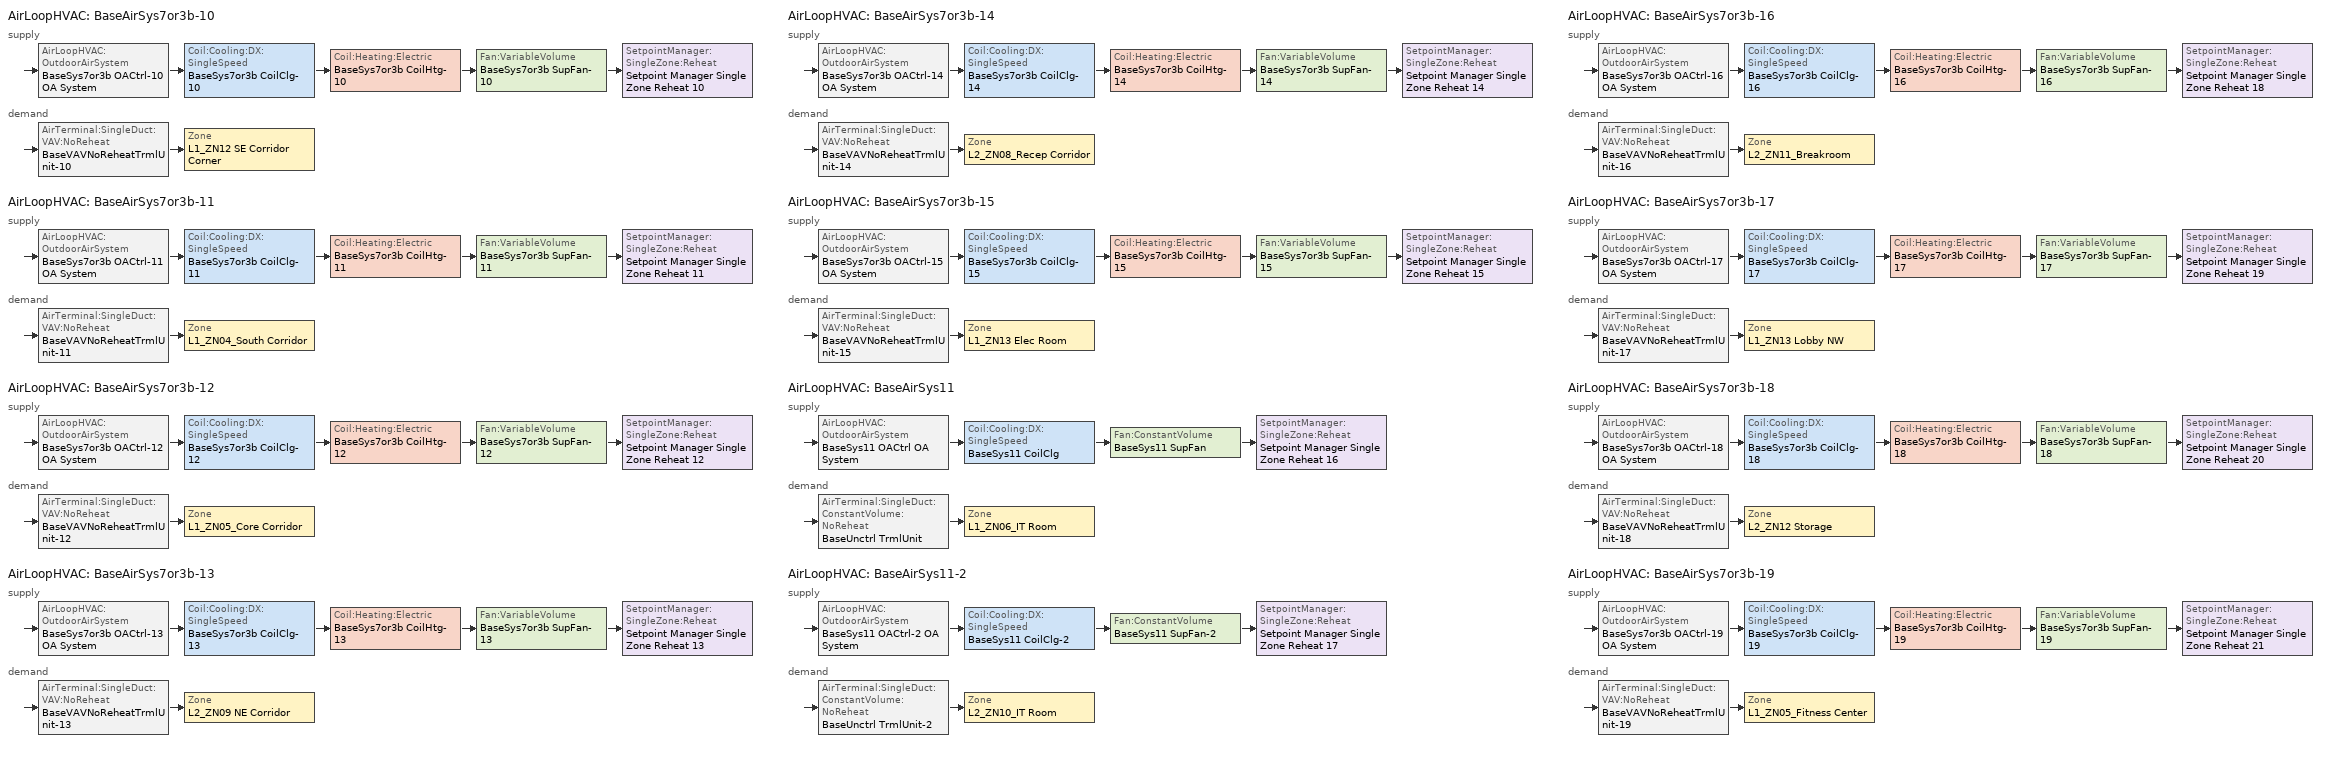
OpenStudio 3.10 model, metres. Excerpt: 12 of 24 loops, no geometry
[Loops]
AirLoopHVAC 'BaseAirSys7or3b-10'
 supply: AirLoopHVAC:OutdoorAirSystem 'BaseSys7or3b OACtrl-10 OA System' > Coil:Cooling:DX:SingleSpeed 'BaseSys7or3b CoilClg-10' > Coil:Heating:Electric 'BaseSys7or3b CoilHtg-10' > Fan:VariableVolume 'BaseSys7or3b SupFan-10' > SetpointManager:SingleZone:Reheat 'Setpoint Manager Single Zone Reheat 10'
 demand: AirTerminal:SingleDuct:VAV:NoReheat 'BaseVAVNoReheatTrmlUnit-10' > Zone 'L1_ZN12 SE Corridor Corner'
AirLoopHVAC 'BaseAirSys7or3b-11'
 supply: AirLoopHVAC:OutdoorAirSystem 'BaseSys7or3b OACtrl-11 OA System' > Coil:Cooling:DX:SingleSpeed 'BaseSys7or3b CoilClg-11' > Coil:Heating:Electric 'BaseSys7or3b CoilHtg-11' > Fan:VariableVolume 'BaseSys7or3b SupFan-11' > SetpointManager:SingleZone:Reheat 'Setpoint Manager Single Zone Reheat 11'
 demand: AirTerminal:SingleDuct:VAV:NoReheat 'BaseVAVNoReheatTrmlUnit-11' > Zone 'L1_ZN04_South Corridor'
AirLoopHVAC 'BaseAirSys7or3b-12'
 supply: AirLoopHVAC:OutdoorAirSystem 'BaseSys7or3b OACtrl-12 OA System' > Coil:Cooling:DX:SingleSpeed 'BaseSys7or3b CoilClg-12' > Coil:Heating:Electric 'BaseSys7or3b CoilHtg-12' > Fan:VariableVolume 'BaseSys7or3b SupFan-12' > SetpointManager:SingleZone:Reheat 'Setpoint Manager Single Zone Reheat 12'
 demand: AirTerminal:SingleDuct:VAV:NoReheat 'BaseVAVNoReheatTrmlUnit-12' > Zone 'L1_ZN05_Core Corridor'
AirLoopHVAC 'BaseAirSys7or3b-13'
 supply: AirLoopHVAC:OutdoorAirSystem 'BaseSys7or3b OACtrl-13 OA System' > Coil:Cooling:DX:SingleSpeed 'BaseSys7or3b CoilClg-13' > Coil:Heating:Electric 'BaseSys7or3b CoilHtg-13' > Fan:VariableVolume 'BaseSys7or3b SupFan-13' > SetpointManager:SingleZone:Reheat 'Setpoint Manager Single Zone Reheat 13'
 demand: AirTerminal:SingleDuct:VAV:NoReheat 'BaseVAVNoReheatTrmlUnit-13' > Zone 'L2_ZN09 NE Corridor'
AirLoopHVAC 'BaseAirSys7or3b-14'
 supply: AirLoopHVAC:OutdoorAirSystem 'BaseSys7or3b OACtrl-14 OA System' > Coil:Cooling:DX:SingleSpeed 'BaseSys7or3b CoilClg-14' > Coil:Heating:Electric 'BaseSys7or3b CoilHtg-14' > Fan:VariableVolume 'BaseSys7or3b SupFan-14' > SetpointManager:SingleZone:Reheat 'Setpoint Manager Single Zone Reheat 14'
 demand: AirTerminal:SingleDuct:VAV:NoReheat 'BaseVAVNoReheatTrmlUnit-14' > Zone 'L2_ZN08_Recep Corridor'
AirLoopHVAC 'BaseAirSys7or3b-15'
 supply: AirLoopHVAC:OutdoorAirSystem 'BaseSys7or3b OACtrl-15 OA System' > Coil:Cooling:DX:SingleSpeed 'BaseSys7or3b CoilClg-15' > Coil:Heating:Electric 'BaseSys7or3b CoilHtg-15' > Fan:VariableVolume 'BaseSys7or3b SupFan-15' > SetpointManager:SingleZone:Reheat 'Setpoint Manager Single Zone Reheat 15'
 demand: AirTerminal:SingleDuct:VAV:NoReheat 'BaseVAVNoReheatTrmlUnit-15' > Zone 'L1_ZN13 Elec Room'
AirLoopHVAC 'BaseAirSys11'
 supply: AirLoopHVAC:OutdoorAirSystem 'BaseSys11 OACtrl OA System' > Coil:Cooling:DX:SingleSpeed 'BaseSys11 CoilClg' > Fan:ConstantVolume 'BaseSys11 SupFan' > SetpointManager:SingleZone:Reheat 'Setpoint Manager Single Zone Reheat 16'
 demand: AirTerminal:SingleDuct:ConstantVolume:NoReheat 'BaseUnctrl TrmlUnit' > Zone 'L1_ZN06_IT Room'
AirLoopHVAC 'BaseAirSys11-2'
 supply: AirLoopHVAC:OutdoorAirSystem 'BaseSys11 OACtrl-2 OA System' > Coil:Cooling:DX:SingleSpeed 'BaseSys11 CoilClg-2' > Fan:ConstantVolume 'BaseSys11 SupFan-2' > SetpointManager:SingleZone:Reheat 'Setpoint Manager Single Zone Reheat 17'
 demand: AirTerminal:SingleDuct:ConstantVolume:NoReheat 'BaseUnctrl TrmlUnit-2' > Zone 'L2_ZN10_IT Room'
AirLoopHVAC 'BaseAirSys7or3b-16'
 supply: AirLoopHVAC:OutdoorAirSystem 'BaseSys7or3b OACtrl-16 OA System' > Coil:Cooling:DX:SingleSpeed 'BaseSys7or3b CoilClg-16' > Coil:Heating:Electric 'BaseSys7or3b CoilHtg-16' > Fan:VariableVolume 'BaseSys7or3b SupFan-16' > SetpointManager:SingleZone:Reheat 'Setpoint Manager Single Zone Reheat 18'
 demand: AirTerminal:SingleDuct:VAV:NoReheat 'BaseVAVNoReheatTrmlUnit-16' > Zone 'L2_ZN11_Breakroom'
AirLoopHVAC 'BaseAirSys7or3b-17'
 supply: AirLoopHVAC:OutdoorAirSystem 'BaseSys7or3b OACtrl-17 OA System' > Coil:Cooling:DX:SingleSpeed 'BaseSys7or3b CoilClg-17' > Coil:Heating:Electric 'BaseSys7or3b CoilHtg-17' > Fan:VariableVolume 'BaseSys7or3b SupFan-17' > SetpointManager:SingleZone:Reheat 'Setpoint Manager Single Zone Reheat 19'
 demand: AirTerminal:SingleDuct:VAV:NoReheat 'BaseVAVNoReheatTrmlUnit-17' > Zone 'L1_ZN13 Lobby NW'
AirLoopHVAC 'BaseAirSys7or3b-18'
 supply: AirLoopHVAC:OutdoorAirSystem 'BaseSys7or3b OACtrl-18 OA System' > Coil:Cooling:DX:SingleSpeed 'BaseSys7or3b CoilClg-18' > Coil:Heating:Electric 'BaseSys7or3b CoilHtg-18' > Fan:VariableVolume 'BaseSys7or3b SupFan-18' > SetpointManager:SingleZone:Reheat 'Setpoint Manager Single Zone Reheat 20'
 demand: AirTerminal:SingleDuct:VAV:NoReheat 'BaseVAVNoReheatTrmlUnit-18' > Zone 'L2_ZN12 Storage'
AirLoopHVAC 'BaseAirSys7or3b-19'
 supply: AirLoopHVAC:OutdoorAirSystem 'BaseSys7or3b OACtrl-19 OA System' > Coil:Cooling:DX:SingleSpeed 'BaseSys7or3b CoilClg-19' > Coil:Heating:Electric 'BaseSys7or3b CoilHtg-19' > Fan:VariableVolume 'BaseSys7or3b SupFan-19' > SetpointManager:SingleZone:Reheat 'Setpoint Manager Single Zone Reheat 21'
 demand: AirTerminal:SingleDuct:VAV:NoReheat 'BaseVAVNoReheatTrmlUnit-19' > Zone 'L1_ZN05_Fitness Center'
[Sizing:Zone] Zone Cooling Design Supply Air Temperature Input Method=TemperatureDifference; Zone Cooling Design Supply Air Temperature {C}=14; Zone Heating Design Supply Air Temperature Input Method=TemperatureDifference; Zone Heating Design Supply Air Temperature {C}=40; Zone Cooling Design Supply Air Humidity Ratio {kg-H2O/kg-air}=0.0085; Zone Heating Design Supply Air Humidity Ratio {kg-H2O/kg-air}=0.008; Zone Heating Sizing Factor=1; Zone Cooling Sizing Factor=1; Cooling Design Air Flow Method=DesignDay; Cooling Minimum Air Flow per Zone Floor Area {m3/s-m2}=0; Cooling Minimum Air Flow {m3/s}=0; Cooling Minimum Air Flow Fraction=0; Heating Maximum Air Flow per Zone Floor Area {m3/s-m2}=0; Heating Maximum Air Flow {m3/s}=0; Account for Dedicated Outdoor Air System=No; Dedicated Outdoor Air System Control Strategy=NeutralSupplyAir; Dedicated Outdoor Air Low Setpoint Temperature for Design {C}=autosize; Dedicated Outdoor Air High Setpoint Temperature for Design {C}=autosize; Zone Load Sizing Method=Sensible Load Only No Latent Load; Zone Latent Cooling Design Supply Air Humidity Ratio Input Method=HumidityRatioDifference; Zone Cooling Design Supply Air Humidity Ratio Difference {kgWater/kgDryAir}=0.005; Zone Latent Heating Design Supply Air Humidity Ratio Input Method=HumidityRatioDifference; Zone Humidification Design Supply Air Humidity Ratio Difference {kgWater/kgDryAir}=0.005; Sizing Option=Coincident
Name | Zone Cooling Design Supply Air Temperature Difference {deltaC} | Zone Heating Design Supply Air Temperature Difference {deltaC} | Heating Design Air Flow Method | Heating Maximum Air Flow Fraction
L1_ZN12 SE Corridor Corner; L1_ZN04_South Corridor; L1_ZN05_Core Corridor; L2_ZN09 NE Corridor; L2_ZN08_Recep Corridor; L1_ZN13 Elec Room; L2_ZN11_Breakroom; L1_ZN13 Lobby NW; L2_ZN12 Storage; L1_ZN05_Fitness Center | 11.1111 | 13.8889 | DesignDayWithLimit | 0.5
L1_ZN06_IT Room; L2_ZN10_IT Room | 5.55556 | 19.4444 | DesignDay | 0
[Zone equipment]
L1_ZN12 SE Corridor Corner: L1_ZN12 SE Corridor Corner BaseExhFan, BaseVAVNoReheatTrmlUnit-10
L1_ZN04_South Corridor: L1_ZN04_South Corridor BaseExhFan, BaseVAVNoReheatTrmlUnit-11
L1_ZN05_Core Corridor: L1_ZN05_Core Corridor BaseExhFan, BaseVAVNoReheatTrmlUnit-12
L2_ZN09 NE Corridor: L2_ZN09 NE Corridor BaseExhFan, BaseVAVNoReheatTrmlUnit-13
L2_ZN08_Recep Corridor: L2_ZN08_Recep Corridor BaseExhFan, BaseVAVNoReheatTrmlUnit-14
L1_ZN13 Elec Room: L1_ZN13 Elec Room BaseExhFan, BaseVAVNoReheatTrmlUnit-15
L1_ZN06_IT Room: BaseUnctrl TrmlUnit
L2_ZN10_IT Room: BaseUnctrl TrmlUnit-2
L2_ZN11_Breakroom: L2_ZN11_Breakroom BaseExhFan, BaseVAVNoReheatTrmlUnit-16
L1_ZN13 Lobby NW: L1_ZN13 Lobby NW BaseExhFan, BaseVAVNoReheatTrmlUnit-17
L2_ZN12 Storage: L2_ZN12 Storage BaseExhFan, BaseVAVNoReheatTrmlUnit-18
L1_ZN05_Fitness Center: L1_ZN05_Fitness Center BaseExhFan, BaseVAVNoReheatTrmlUnit-19
[AirLoopHVAC] Design Supply Air Flow Rate {m3/s}=autosize; Design Return Air Flow Fraction of Supply Air Flow=1
Name | Availability Schedule
BaseAirSys7or3b-10; BaseAirSys7or3b-11; BaseAirSys7or3b-12; BaseAirSys7or3b-13; BaseAirSys7or3b-14; BaseAirSys7or3b-15; BaseAirSys7or3b-16; BaseAirSys7or3b-17; BaseAirSys7or3b-18; BaseAirSys7or3b-19 | SchoolHVACAvail
BaseAirSys11; BaseAirSys11-2 | DataHVACAvail
[Sizing:System] Preheat Design Temperature {C}=5.68434e-14; Preheat Design Humidity Ratio {kg-H2O/kg-Air}=0; Precool Design Temperature {C}=5.68434e-14; Precool Design Humidity Ratio {kg-H2O/kg-Air}=0; Central Heating Design Supply Air Temperature {C}=35; Sizing Option=NonCoincident; 100% Outdoor Air in Cooling=No; 100% Outdoor Air in Heating=No; Central Cooling Design Supply Air Humidity Ratio {kg-H2O/kg-Air}=0.0085; Central Heating Design Supply Air Humidity Ratio {kg-H2O/kg-Air}=0.008; Zone Maximum Outdoor Air Fraction=1; Cooling Supply Air Flow Rate Per Floor Area {m3/s-m2}=0.00996765; Cooling Fraction of Autosized Cooling Supply Air Flow Rate=1; Cooling Supply Air Flow Rate Per Unit Cooling Capacity {m3/s-W}=3.94755e-05; Heating Supply Air Flow Rate Per Floor Area {m3/s-m2}=0.00996765; Heating Fraction of Autosized Heating Supply Air Flow Rate=1; Heating Fraction of Autosized Cooling Supply Air Flow Rate=1; Heating Supply Air Flow Rate Per Unit Heating Capacity {m3/s-W}=3.15882e-05; Cooling Design Capacity Method=CoolingDesignCapacity; Cooling Design Capacity {W}=autosize; Cooling Design Capacity Per Floor Area {W/m2}=234.7; Fraction of Autosized Cooling Design Capacity=1; Heating Design Capacity Method=HeatingDesignCapacity; Heating Design Capacity {W}=autosize; Heating Design Capacity Per Floor Area {W/m2}=157; Fraction of Autosized Heating Design Capacity=1; Central Cooling Capacity Control Method=OnOff; Occupant Diversity=autosize
Name | Central Heating Maximum System Air Flow Ratio | Central Cooling Design Supply Air Temperature {C}
BaseAirSys7or3b-10; BaseAirSys7or3b-11; BaseAirSys7or3b-12; BaseAirSys7or3b-13; BaseAirSys7or3b-14; BaseAirSys7or3b-15; BaseAirSys7or3b-16; BaseAirSys7or3b-17; BaseAirSys7or3b-18; BaseAirSys7or3b-19 | 0.5 | 12.7778
BaseAirSys11; BaseAirSys11-2 | 1 | 18.3333
[Fan:VariableVolume] Availability Schedule=Always On Discrete; Fan Total Efficiency=1; Pressure Rise {Pa}=0; Maximum Flow Rate {m3/s}=Autosize; Fan Power Minimum Flow Rate Input Method=FixedFlowRate; Fan Power Minimum Flow Fraction=0; Fan Power Minimum Air Flow Rate {m3/s}=0; Motor Efficiency=1; Motor In Airstream Fraction=1; Fan Power Coefficient 1=0.027828; Fan Power Coefficient 2=0.026583; Fan Power Coefficient 3=-0.087069; Fan Power Coefficient 4=1.03092; Fan Power Coefficient 5=0
BaseSys7or3b SupFan-10; BaseSys7or3b SupFan-11; BaseSys7or3b SupFan-12; BaseSys7or3b SupFan-13; BaseSys7or3b SupFan-14; BaseSys7or3b SupFan-15; BaseSys7or3b SupFan-16; BaseSys7or3b SupFan-17; BaseSys7or3b SupFan-18; BaseSys7or3b SupFan-19
[Coil:Cooling:DX:SingleSpeed] Availability Schedule=Always On Discrete; Rated Total Cooling Capacity {W}=autosize; Rated Sensible Heat Ratio=autosize; Rated COP {W/W}=3; Rated Air Flow Rate {m3/s}=autosize; Rated Evaporator Fan Power Per Volume Flow Rate 2017 {W/(m3/s)}=773.3; Rated Evaporator Fan Power Per Volume Flow Rate 2023 {W/(m3/s)}=934.4; Total Cooling Capacity Function of Temperature Curve=CoilClgDXQRatio_fTwbToadbSI; Total Cooling Capacity Function of Flow Fraction Curve=CoilClgDXSnglQRatio_fCFMRatio; Energy Input Ratio Function of Temperature Curve=CoilClgDXEIRRatio_fTwbToadbSI; Energy Input Ratio Function of Flow Fraction Curve=CoilClgDXSnglEIRRatio_fCFMRatio; Part Load Fraction Correlation Curve=CoilClgDXEIRRatio_fQFrac; Minimum Outdoor Dry-Bulb Temperature for Compressor Operation {C}=-25; Nominal Time for Condensate Removal to Begin {s}=0; Ratio of Initial Moisture Evaporation Rate and Steady State Latent Capacity=0; Maximum Cycling Rate {cycles/hr}=0; Latent Capacity Time Constant {s}=0; Condenser Type=AirCooled; Evaporative Condenser Effectiveness=0.9; Evaporative Condenser Air Flow Rate {m3/s}=autosize; Evaporative Condenser Pump Rated Power Consumption {W}=autosize; Crankcase Heater Capacity {W}=0; Maximum Outdoor Dry-Bulb Temperature for Crankcase Heater Operation {C}=10; Basin Heater Capacity {W/K}=0; Basin Heater Setpoint Temperature {C}=2
BaseSys7or3b CoilClg-10; BaseSys7or3b CoilClg-11; BaseSys7or3b CoilClg-12; BaseSys7or3b CoilClg-13; BaseSys7or3b CoilClg-14; BaseSys7or3b CoilClg-15; BaseSys11 CoilClg; BaseSys11 CoilClg-2; BaseSys7or3b CoilClg-16; BaseSys7or3b CoilClg-17; BaseSys7or3b CoilClg-18; BaseSys7or3b CoilClg-19
[Controller:OutdoorAir] Minimum Outdoor Air Flow Rate {m3/s}=0; Maximum Outdoor Air Flow Rate {m3/s}=Autosize; Economizer Control Type=NoEconomizer; Economizer Control Action Type=ModulateFlow; Economizer Maximum Limit Enthalpy {J/kg}=64000; Lockout Type=NoLockout; Minimum Limit Type=FixedMinimum; High Humidity Control=No; High Humidity Outdoor Air Flow Ratio=1; Control High Indoor Humidity Based on Outdoor Humidity Ratio=Yes; Economizer Operation Staging=InterlockedWithMechanicalCooling
Name | Minimum Outdoor Air Schedule | Controller Mechanical Ventilation | Heat Recovery Bypass Control Type
BaseSys7or3b OACtrl-10 | BaseSys7or3b OACtrl-10 Schedule | BaseSys7or3b OACtrl-10 Mech Vent Controller | BypassWhenOAFlowGreaterThanMinimum
BaseSys7or3b OACtrl-11 | BaseSys7or3b OACtrl-11 Schedule | BaseSys7or3b OACtrl-11 Mech Vent Controller | BypassWhenOAFlowGreaterThanMinimum
BaseSys7or3b OACtrl-12 | BaseSys7or3b OACtrl-12 Schedule | BaseSys7or3b OACtrl-12 Mech Vent Controller | BypassWhenOAFlowGreaterThanMinimum
BaseSys7or3b OACtrl-13 | BaseSys7or3b OACtrl-13 Schedule | BaseSys7or3b OACtrl-13 Mech Vent Controller | BypassWhenOAFlowGreaterThanMinimum
BaseSys7or3b OACtrl-14 | BaseSys7or3b OACtrl-14 Schedule | BaseSys7or3b OACtrl-14 Mech Vent Controller | BypassWhenOAFlowGreaterThanMinimum
BaseSys7or3b OACtrl-15 | BaseSys7or3b OACtrl-15 Schedule | BaseSys7or3b OACtrl-15 Mech Vent Controller | BypassWhenOAFlowGreaterThanMinimum
BaseSys11 OACtrl | BaseSys11 OACtrl Schedule | BaseSys11 OACtrl Mech Vent Controller | BypassWhenWithinEconomizerLimits
BaseSys11 OACtrl-2 | BaseSys11 OACtrl-2 Schedule | BaseSys11 OACtrl-2 Mech Vent Controller | BypassWhenWithinEconomizerLimits
BaseSys7or3b OACtrl-16 | BaseSys7or3b OACtrl-16 Schedule | BaseSys7or3b OACtrl-16 Mech Vent Controller | BypassWhenOAFlowGreaterThanMinimum
BaseSys7or3b OACtrl-17 | BaseSys7or3b OACtrl-17 Schedule | BaseSys7or3b OACtrl-17 Mech Vent Controller | BypassWhenOAFlowGreaterThanMinimum
BaseSys7or3b OACtrl-18 | BaseSys7or3b OACtrl-18 Schedule | BaseSys7or3b OACtrl-18 Mech Vent Controller | BypassWhenOAFlowGreaterThanMinimum
BaseSys7or3b OACtrl-19 | BaseSys7or3b OACtrl-19 Schedule | BaseSys7or3b OACtrl-19 Mech Vent Controller | BypassWhenOAFlowGreaterThanMinimum
[Controller:MechanicalVentilation] Availability Schedule=Always On Discrete
BaseSys7or3b OACtrl-10 Mech Vent Controller; BaseSys7or3b OACtrl-11 Mech Vent Controller; BaseSys7or3b OACtrl-12 Mech Vent Controller; BaseSys7or3b OACtrl-13 Mech Vent Controller; BaseSys7or3b OACtrl-14 Mech Vent Controller; BaseSys7or3b OACtrl-15 Mech Vent Controller; BaseSys11 OACtrl Mech Vent Controller; BaseSys11 OACtrl-2 Mech Vent Controller; BaseSys7or3b OACtrl-16 Mech Vent Controller; BaseSys7or3b OACtrl-17 Mech Vent Controller; BaseSys7or3b OACtrl-18 Mech Vent Controller; BaseSys7or3b OACtrl-19 Mech Vent Controller
[AirLoopHVAC:OutdoorAirSystem]
Name | Controller
BaseSys7or3b OACtrl-10 OA System | BaseSys7or3b OACtrl-10
BaseSys7or3b OACtrl-11 OA System | BaseSys7or3b OACtrl-11
BaseSys7or3b OACtrl-12 OA System | BaseSys7or3b OACtrl-12
BaseSys7or3b OACtrl-13 OA System | BaseSys7or3b OACtrl-13
BaseSys7or3b OACtrl-14 OA System | BaseSys7or3b OACtrl-14
BaseSys7or3b OACtrl-15 OA System | BaseSys7or3b OACtrl-15
BaseSys11 OACtrl OA System | BaseSys11 OACtrl
BaseSys11 OACtrl-2 OA System | BaseSys11 OACtrl-2
BaseSys7or3b OACtrl-16 OA System | BaseSys7or3b OACtrl-16
BaseSys7or3b OACtrl-17 OA System | BaseSys7or3b OACtrl-17
BaseSys7or3b OACtrl-18 OA System | BaseSys7or3b OACtrl-18
BaseSys7or3b OACtrl-19 OA System | BaseSys7or3b OACtrl-19
[Coil:Heating:Electric] Availability Schedule=Always On Discrete
BaseSys7or3b CoilHtg-10; BaseSys7or3b CoilHtg-11; BaseSys7or3b CoilHtg-12; BaseSys7or3b CoilHtg-13; BaseSys7or3b CoilHtg-14; BaseSys7or3b CoilHtg-15; BaseSys7or3b CoilHtg-16; BaseSys7or3b CoilHtg-17; BaseSys7or3b CoilHtg-18; BaseSys7or3b CoilHtg-19
[SetpointManager:SingleZone:Reheat]
Name | Minimum Supply Air Temperature {C} | Maximum Supply Air Temperature {C} | Control Zone | Setpoint Node or NodeList
Setpoint Manager Single Zone Reheat 10 | 12.7778 | 35 | L1_ZN12 SE Corridor Corner | BaseSys7or3b SupFan-10 Outlet Node
Setpoint Manager Single Zone Reheat 11 | 12.7778 | 35 | L1_ZN04_South Corridor | BaseSys7or3b SupFan-11 Outlet Node
Setpoint Manager Single Zone Reheat 12 | 12.7778 | 35 | L1_ZN05_Core Corridor | BaseSys7or3b SupFan-12 Outlet Node
Setpoint Manager Single Zone Reheat 13 | 12.7778 | 35 | L2_ZN09 NE Corridor | BaseSys7or3b SupFan-13 Outlet Node
Setpoint Manager Single Zone Reheat 14 | 12.7778 | 35 | L2_ZN08_Recep Corridor | BaseSys7or3b SupFan-14 Outlet Node
Setpoint Manager Single Zone Reheat 15 | 12.7778 | 35 | L1_ZN13 Elec Room | BaseSys7or3b SupFan-15 Outlet Node
Setpoint Manager Single Zone Reheat 16 | -99 | 99 | L1_ZN06_IT Room | BaseSys11 SupFan Outlet Node
Setpoint Manager Single Zone Reheat 17 | -99 | 99 | L2_ZN10_IT Room | BaseSys11 SupFan-2 Outlet Node
Setpoint Manager Single Zone Reheat 18 | 12.7778 | 35 | L2_ZN11_Breakroom | BaseSys7or3b SupFan-16 Outlet Node
Setpoint Manager Single Zone Reheat 19 | 12.7778 | 35 | L1_ZN13 Lobby NW | BaseSys7or3b SupFan-17 Outlet Node
Setpoint Manager Single Zone Reheat 20 | 12.7778 | 35 | L2_ZN12 Storage | BaseSys7or3b SupFan-18 Outlet Node
Setpoint Manager Single Zone Reheat 21 | 12.7778 | 35 | L1_ZN05_Fitness Center | BaseSys7or3b SupFan-19 Outlet Node
[Fan:ConstantVolume] Availability Schedule=Always On Discrete; Fan Total Efficiency=1; Pressure Rise {Pa}=0; Maximum Flow Rate {m3/s}=AutoSize; Motor Efficiency=1; Motor In Airstream Fraction=1
BaseSys11 SupFan; BaseSys11 SupFan-2
[Fan:ZoneExhaust] Availability Schedule=SchoolHVACAvail; Fan Total Efficiency=0.6; Pressure Rise {Pa}=0; System Availability Manager Coupling Mode=Decoupled; Balanced Exhaust Fraction Schedule=On
Name | Maximum Flow Rate {m3/s}
L1_ZN12 SE Corridor Corner BaseExhFan | 0.0104669
L1_ZN04_South Corridor BaseExhFan | 0.015082
L1_ZN05_Core Corridor BaseExhFan | 0.0408203
L2_ZN09 NE Corridor BaseExhFan | 0.019194
L2_ZN08_Recep Corridor BaseExhFan | 0.0575479
L1_ZN13 Elec Room BaseExhFan | 0.00139482
L2_ZN11_Breakroom BaseExhFan | 0.0335757
L1_ZN13 Lobby NW BaseExhFan | 0.0259412
L2_ZN12 Storage BaseExhFan | 0.0127972
L1_ZN05_Fitness Center BaseExhFan | 0.0512719
[AirTerminal:SingleDuct:VAV:NoReheat] Availability Schedule=Always On Discrete; Maximum Air Flow Rate {m3/s}=autosize; Zone Minimum Air Flow Input Method=FixedFlowRate; Constant Minimum Air Flow Fraction=0.3; Control For Outdoor Air=No
Name | Fixed Minimum Air Flow Rate {m3/s}
BaseVAVNoReheatTrmlUnit-10 | 0.0347549
BaseVAVNoReheatTrmlUnit-11 | 0.0500793
BaseVAVNoReheatTrmlUnit-12 | 0.135542
BaseVAVNoReheatTrmlUnit-13 | 0.0637327
BaseVAVNoReheatTrmlUnit-14 | 0.191085
BaseVAVNoReheatTrmlUnit-15 | 0.00463144
BaseVAVNoReheatTrmlUnit-16 | 0.111487
BaseVAVNoReheatTrmlUnit-17 | 0.0861365
BaseVAVNoReheatTrmlUnit-18 | 0.0424924
BaseVAVNoReheatTrmlUnit-19 | 0.170247
[AirTerminal:SingleDuct:ConstantVolume:NoReheat] Availability Schedule=Always On Discrete; Maximum Air Flow Rate {m3/s}=AutoSize
BaseUnctrl TrmlUnit; BaseUnctrl TrmlUnit-2
[Curve:Biquadratic] Minimum Value of x=13.89; Maximum Value of x=25; Minimum Value of y=23.89; Maximum Value of y=46.11
Name | Coefficient1 Constant | Coefficient2 x | Coefficient3 x**2 | Coefficient4 y | Coefficient5 y**2 | Coefficient6 x*y
CoilClgDXQRatio_fTwbToadbSI | 0.86779 | 0.014245 | 0.000554 | -0.007569 | 3.2e-05 | -0.000191
CoilClgDXEIRRatio_fTwbToadbSI | 0.116709 | 0.028458 | -0.000411 | 0.021422 | 0.000162 | -0.00068
[Curve:Cubic]
CoilClgDXEIRRatio_fQFrac: Coefficient1 Constant=0; Coefficient2 x=5.1091; Coefficient3 x**2=-8.5515; Coefficient4 x**3=4.4744; Minimum Value of x=0.7; Maximum Value of x=1; Minimum Curve Output=0.92; Maximum Curve Output=1
[Curve:Quadratic] Minimum Value of x=0; Maximum Value of x=100
Name | Coefficient1 Constant | Coefficient2 x | Coefficient3 x**2 | Minimum Curve Output
CoilClgDXSnglQRatio_fCFMRatio | 0.8 | 0.2 | 0 | 0.8
CoilClgDXSnglEIRRatio_fCFMRatio | 1.156 | -0.1816 | 0.0256
[Schedule:Day]
OnDay; AllOnHVACAvailDay; DataHVACAvailSun; DataHVACAvailWD; DataHVACAvailSat; BaseSys7or3b OACtrl-10 Schedule Week 1 Summer; BaseSys7or3b OACtrl-10 Schedule Week 1 Winter; BaseSys7or3b OACtrl-11 Schedule Week 1 Summer; BaseSys7or3b OACtrl-11 Schedule Week 1 Winter; BaseSys7or3b OACtrl-12 Schedule Week 1 Summer; BaseSys7or3b OACtrl-12 Schedule Week 1 Winter; BaseSys7or3b OACtrl-13 Schedule Week 1 Summer; BaseSys7or3b OACtrl-13 Schedule Week 1 Winter; BaseSys7or3b OACtrl-14 Schedule Week 1 Summer; BaseSys7or3b OACtrl-14 Schedule Week 1 Winter; BaseSys7or3b OACtrl-15 Schedule Week 1 Summer; BaseSys7or3b OACtrl-15 Schedule Week 1 Winter; BaseSys11 OACtrl Schedule Week 1 Sunday; BaseSys11 OACtrl Schedule Week 1 Monday; BaseSys11 OACtrl Schedule Week 1 Tuesday; BaseSys11 OACtrl Schedule Week 1 Wednesday; BaseSys11 OACtrl Schedule Week 1 Thursday; BaseSys11 OACtrl Schedule Week 1 Friday; BaseSys11 OACtrl Schedule Week 1 Saturday; BaseSys11 OACtrl Schedule Week 1 Holiday; BaseSys11 OACtrl Schedule Week 1 Summer; BaseSys11 OACtrl Schedule Week 1 Winter; BaseSys11 OACtrl Schedule Week 1 Custom 1; BaseSys11 OACtrl Schedule Week 1 Custom 2; BaseSys11 OACtrl-2 Schedule Week 1 Sunday; BaseSys11 OACtrl-2 Schedule Week 1 Monday; BaseSys11 OACtrl-2 Schedule Week 1 Tuesday; BaseSys11 OACtrl-2 Schedule Week 1 Wednesday; BaseSys11 OACtrl-2 Schedule Week 1 Thursday; BaseSys11 OACtrl-2 Schedule Week 1 Friday; BaseSys11 OACtrl-2 Schedule Week 1 Saturday; BaseSys11 OACtrl-2 Schedule Week 1 Holiday; BaseSys11 OACtrl-2 Schedule Week 1 Summer; BaseSys11 OACtrl-2 Schedule Week 1 Winter; BaseSys11 OACtrl-2 Schedule Week 1 Custom 1; BaseSys11 OACtrl-2 Schedule Week 1 Custom 2; BaseSys7or3b OACtrl-16 Schedule Week 1 Summer; BaseSys7or3b OACtrl-16 Schedule Week 1 Winter; BaseSys7or3b OACtrl-17 Schedule Week 1 Summer; BaseSys7or3b OACtrl-17 Schedule Week 1 Winter; BaseSys7or3b OACtrl-18 Schedule Week 1 Summer; BaseSys7or3b OACtrl-18 Schedule Week 1 Winter; BaseSys7or3b OACtrl-19 Schedule Week 1 Summer; BaseSys7or3b OACtrl-19 Schedule Week 1 Winter: 1, 0, 1, 2, 0, 1, 3, 0, 1, 4, 0, 1, 5, 0, 1, 6, 0, 1, 7, 0, 1, 8, 0, 1, 9, 0, 1, 10, 0, 1, 11, 0, 1, 12, 0, 1, 13, 0, 1, 14, 0, 1, 15, 0, 1, 16, 0, 1, 17, 0, 1, 18, 0, 1, 19, 0, 1, 20, 0, 1, 21, 0, 1, 22, 0, 1, 23, 0, 1, 24, 0, 1
SchoolHVACAvailSun; BaseSys7or3b OACtrl-10 Schedule Week 1 Sunday; BaseSys7or3b OACtrl-10 Schedule Week 1 Holiday; BaseSys7or3b OACtrl-10 Schedule Week 1 Custom 1; BaseSys7or3b OACtrl-10 Schedule Week 1 Custom 2; BaseSys7or3b OACtrl-11 Schedule Week 1 Sunday; BaseSys7or3b OACtrl-11 Schedule Week 1 Holiday; BaseSys7or3b OACtrl-11 Schedule Week 1 Custom 1; BaseSys7or3b OACtrl-11 Schedule Week 1 Custom 2; BaseSys7or3b OACtrl-12 Schedule Week 1 Sunday; BaseSys7or3b OACtrl-12 Schedule Week 1 Holiday; BaseSys7or3b OACtrl-12 Schedule Week 1 Custom 1; BaseSys7or3b OACtrl-12 Schedule Week 1 Custom 2; BaseSys7or3b OACtrl-13 Schedule Week 1 Sunday; BaseSys7or3b OACtrl-13 Schedule Week 1 Holiday; BaseSys7or3b OACtrl-13 Schedule Week 1 Custom 1; BaseSys7or3b OACtrl-13 Schedule Week 1 Custom 2; BaseSys7or3b OACtrl-14 Schedule Week 1 Sunday; BaseSys7or3b OACtrl-14 Schedule Week 1 Holiday; BaseSys7or3b OACtrl-14 Schedule Week 1 Custom 1; BaseSys7or3b OACtrl-14 Schedule Week 1 Custom 2; BaseSys7or3b OACtrl-15 Schedule Week 1 Sunday; BaseSys7or3b OACtrl-15 Schedule Week 1 Holiday; BaseSys7or3b OACtrl-15 Schedule Week 1 Custom 1; BaseSys7or3b OACtrl-15 Schedule Week 1 Custom 2; BaseSys7or3b OACtrl-16 Schedule Week 1 Sunday; BaseSys7or3b OACtrl-16 Schedule Week 1 Holiday; BaseSys7or3b OACtrl-16 Schedule Week 1 Custom 1; BaseSys7or3b OACtrl-16 Schedule Week 1 Custom 2; BaseSys7or3b OACtrl-17 Schedule Week 1 Sunday; BaseSys7or3b OACtrl-17 Schedule Week 1 Holiday; BaseSys7or3b OACtrl-17 Schedule Week 1 Custom 1; BaseSys7or3b OACtrl-17 Schedule Week 1 Custom 2; BaseSys7or3b OACtrl-18 Schedule Week 1 Sunday; BaseSys7or3b OACtrl-18 Schedule Week 1 Holiday; BaseSys7or3b OACtrl-18 Schedule Week 1 Custom 1; BaseSys7or3b OACtrl-18 Schedule Week 1 Custom 2; BaseSys7or3b OACtrl-19 Schedule Week 1 Sunday; BaseSys7or3b OACtrl-19 Schedule Week 1 Holiday; BaseSys7or3b OACtrl-19 Schedule Week 1 Custom 1; BaseSys7or3b OACtrl-19 Schedule Week 1 Custom 2: 1, 0, 0, 2, 0, 0, 3, 0, 0, 4, 0, 0, 5, 0, 0, 6, 0, 0, 7, 0, 0, 8, 0, 0, 9, 0, 0, 10, 0, 0, 11, 0, 0, 12, 0, 0, 13, 0, 0, 14, 0, 0, 15, 0, 0, 16, 0, 0, 17, 0, 0, 18, 0, 0, 19, 0, 0, 20, 0, 0, 21, 0, 0, 22, 0, 0, 23, 0, 0, 24, 0, 0
SchoolHVACAvailWD; BaseSys7or3b OACtrl-10 Schedule Week 1 Monday; BaseSys7or3b OACtrl-10 Schedule Week 1 Tuesday; BaseSys7or3b OACtrl-10 Schedule Week 1 Wednesday; BaseSys7or3b OACtrl-10 Schedule Week 1 Thursday; BaseSys7or3b OACtrl-10 Schedule Week 1 Friday; BaseSys7or3b OACtrl-11 Schedule Week 1 Monday; BaseSys7or3b OACtrl-11 Schedule Week 1 Tuesday; BaseSys7or3b OACtrl-11 Schedule Week 1 Wednesday; BaseSys7or3b OACtrl-11 Schedule Week 1 Thursday; BaseSys7or3b OACtrl-11 Schedule Week 1 Friday; BaseSys7or3b OACtrl-12 Schedule Week 1 Monday; BaseSys7or3b OACtrl-12 Schedule Week 1 Tuesday; BaseSys7or3b OACtrl-12 Schedule Week 1 Wednesday; BaseSys7or3b OACtrl-12 Schedule Week 1 Thursday; BaseSys7or3b OACtrl-12 Schedule Week 1 Friday; BaseSys7or3b OACtrl-13 Schedule Week 1 Monday; BaseSys7or3b OACtrl-13 Schedule Week 1 Tuesday; BaseSys7or3b OACtrl-13 Schedule Week 1 Wednesday; BaseSys7or3b OACtrl-13 Schedule Week 1 Thursday; BaseSys7or3b OACtrl-13 Schedule Week 1 Friday; BaseSys7or3b OACtrl-14 Schedule Week 1 Monday; BaseSys7or3b OACtrl-14 Schedule Week 1 Tuesday; BaseSys7or3b OACtrl-14 Schedule Week 1 Wednesday; BaseSys7or3b OACtrl-14 Schedule Week 1 Thursday; BaseSys7or3b OACtrl-14 Schedule Week 1 Friday; BaseSys7or3b OACtrl-15 Schedule Week 1 Monday; BaseSys7or3b OACtrl-15 Schedule Week 1 Tuesday; BaseSys7or3b OACtrl-15 Schedule Week 1 Wednesday; BaseSys7or3b OACtrl-15 Schedule Week 1 Thursday; BaseSys7or3b OACtrl-15 Schedule Week 1 Friday; BaseSys7or3b OACtrl-16 Schedule Week 1 Monday; BaseSys7or3b OACtrl-16 Schedule Week 1 Tuesday; BaseSys7or3b OACtrl-16 Schedule Week 1 Wednesday; BaseSys7or3b OACtrl-16 Schedule Week 1 Thursday; BaseSys7or3b OACtrl-16 Schedule Week 1 Friday; BaseSys7or3b OACtrl-17 Schedule Week 1 Monday; BaseSys7or3b OACtrl-17 Schedule Week 1 Tuesday; BaseSys7or3b OACtrl-17 Schedule Week 1 Wednesday; BaseSys7or3b OACtrl-17 Schedule Week 1 Thursday; BaseSys7or3b OACtrl-17 Schedule Week 1 Friday; BaseSys7or3b OACtrl-18 Schedule Week 1 Monday; BaseSys7or3b OACtrl-18 Schedule Week 1 Tuesday; BaseSys7or3b OACtrl-18 Schedule Week 1 Wednesday; BaseSys7or3b OACtrl-18 Schedule Week 1 Thursday; BaseSys7or3b OACtrl-18 Schedule Week 1 Friday; BaseSys7or3b OACtrl-19 Schedule Week 1 Monday; BaseSys7or3b OACtrl-19 Schedule Week 1 Tuesday; BaseSys7or3b OACtrl-19 Schedule Week 1 Wednesday; BaseSys7or3b OACtrl-19 Schedule Week 1 Thursday; BaseSys7or3b OACtrl-19 Schedule Week 1 Friday: 1, 0, 0, 2, 0, 0, 3, 0, 0, 4, 0, 0, 5, 0, 0, 6, 0, 0, 7, 0, 1, 8, 0, 1, 9, 0, 1, 10, 0, 1, 11, 0, 1, 12, 0, 1, 13, 0, 1, 14, 0, 1, 15, 0, 1, 16, 0, 1, 17, 0, 1, 18, 0, 1, 19, 0, 1, 20, 0, 1, 21, 0, 1, 22, 0, 1, 23, 0, 0, 24, 0, 0
SchoolHVACAvailSat; BaseSys7or3b OACtrl-10 Schedule Week 1 Saturday; BaseSys7or3b OACtrl-11 Schedule Week 1 Saturday; BaseSys7or3b OACtrl-12 Schedule Week 1 Saturday; BaseSys7or3b OACtrl-13 Schedule Week 1 Saturday; BaseSys7or3b OACtrl-14 Schedule Week 1 Saturday; BaseSys7or3b OACtrl-15 Schedule Week 1 Saturday; BaseSys7or3b OACtrl-16 Schedule Week 1 Saturday; BaseSys7or3b OACtrl-17 Schedule Week 1 Saturday; BaseSys7or3b OACtrl-18 Schedule Week 1 Saturday; BaseSys7or3b OACtrl-19 Schedule Week 1 Saturday: 1, 0, 0, 2, 0, 0, 3, 0, 0, 4, 0, 0, 5, 0, 0, 6, 0, 0, 7, 0, 0, 8, 0, 1, 9, 0, 1, 10, 0, 1, 11, 0, 1, 12, 0, 1, 13, 0, 1, 14, 0, 0, 15, 0, 0, 16, 0, 0, 17, 0, 0, 18, 0, 0, 19, 0, 0, 20, 0, 0, 21, 0, 0, 22, 0, 0, 23, 0, 0, 24, 0, 0
[Schedule:Week]
SchoolHVACAvailWk: SchoolHVACAvailSun, SchoolHVACAvailWD, SchoolHVACAvailWD, SchoolHVACAvailWD, SchoolHVACAvailWD, SchoolHVACAvailWD, SchoolHVACAvailSat, SchoolHVACAvailSun, AllOnHVACAvailDay, AllOnHVACAvailDay, SchoolHVACAvailSun, SchoolHVACAvailSun
OnWk: OnDay, OnDay, OnDay, OnDay, OnDay, OnDay, OnDay, OnDay, OnDay, OnDay, OnDay, OnDay
DataHVACAvailWk: DataHVACAvailSun, DataHVACAvailWD, DataHVACAvailWD, DataHVACAvailWD, DataHVACAvailWD, DataHVACAvailWD, DataHVACAvailSat, DataHVACAvailSun, AllOnHVACAvailDay, AllOnHVACAvailDay, DataHVACAvailSun, DataHVACAvailSun
BaseSys7or3b OACtrl-10 Schedule Week 1: BaseSys7or3b OACtrl-10 Schedule Week 1 Sunday, BaseSys7or3b OACtrl-10 Schedule Week 1 Monday, BaseSys7or3b OACtrl-10 Schedule Week 1 Tuesday, BaseSys7or3b OACtrl-10 Schedule Week 1 Wednesday, BaseSys7or3b OACtrl-10 Schedule Week 1 Thursday, BaseSys7or3b OACtrl-10 Schedule Week 1 Friday, BaseSys7or3b OACtrl-10 Schedule Week 1 Saturday, BaseSys7or3b OACtrl-10 Schedule Week 1 Holiday, BaseSys7or3b OACtrl-10 Schedule Week 1 Summer, BaseSys7or3b OACtrl-10 Schedule Week 1 Winter, BaseSys7or3b OACtrl-10 Schedule Week 1 Custom 1, BaseSys7or3b OACtrl-10 Schedule Week 1 Custom 2
BaseSys7or3b OACtrl-11 Schedule Week 1: BaseSys7or3b OACtrl-11 Schedule Week 1 Sunday, BaseSys7or3b OACtrl-11 Schedule Week 1 Monday, BaseSys7or3b OACtrl-11 Schedule Week 1 Tuesday, BaseSys7or3b OACtrl-11 Schedule Week 1 Wednesday, BaseSys7or3b OACtrl-11 Schedule Week 1 Thursday, BaseSys7or3b OACtrl-11 Schedule Week 1 Friday, BaseSys7or3b OACtrl-11 Schedule Week 1 Saturday, BaseSys7or3b OACtrl-11 Schedule Week 1 Holiday, BaseSys7or3b OACtrl-11 Schedule Week 1 Summer, BaseSys7or3b OACtrl-11 Schedule Week 1 Winter, BaseSys7or3b OACtrl-11 Schedule Week 1 Custom 1, BaseSys7or3b OACtrl-11 Schedule Week 1 Custom 2
BaseSys7or3b OACtrl-12 Schedule Week 1: BaseSys7or3b OACtrl-12 Schedule Week 1 Sunday, BaseSys7or3b OACtrl-12 Schedule Week 1 Monday, BaseSys7or3b OACtrl-12 Schedule Week 1 Tuesday, BaseSys7or3b OACtrl-12 Schedule Week 1 Wednesday, BaseSys7or3b OACtrl-12 Schedule Week 1 Thursday, BaseSys7or3b OACtrl-12 Schedule Week 1 Friday, BaseSys7or3b OACtrl-12 Schedule Week 1 Saturday, BaseSys7or3b OACtrl-12 Schedule Week 1 Holiday, BaseSys7or3b OACtrl-12 Schedule Week 1 Summer, BaseSys7or3b OACtrl-12 Schedule Week 1 Winter, BaseSys7or3b OACtrl-12 Schedule Week 1 Custom 1, BaseSys7or3b OACtrl-12 Schedule Week 1 Custom 2
BaseSys7or3b OACtrl-13 Schedule Week 1: BaseSys7or3b OACtrl-13 Schedule Week 1 Sunday, BaseSys7or3b OACtrl-13 Schedule Week 1 Monday, BaseSys7or3b OACtrl-13 Schedule Week 1 Tuesday, BaseSys7or3b OACtrl-13 Schedule Week 1 Wednesday, BaseSys7or3b OACtrl-13 Schedule Week 1 Thursday, BaseSys7or3b OACtrl-13 Schedule Week 1 Friday, BaseSys7or3b OACtrl-13 Schedule Week 1 Saturday, BaseSys7or3b OACtrl-13 Schedule Week 1 Holiday, BaseSys7or3b OACtrl-13 Schedule Week 1 Summer, BaseSys7or3b OACtrl-13 Schedule Week 1 Winter, BaseSys7or3b OACtrl-13 Schedule Week 1 Custom 1, BaseSys7or3b OACtrl-13 Schedule Week 1 Custom 2
BaseSys7or3b OACtrl-14 Schedule Week 1: BaseSys7or3b OACtrl-14 Schedule Week 1 Sunday, BaseSys7or3b OACtrl-14 Schedule Week 1 Monday, BaseSys7or3b OACtrl-14 Schedule Week 1 Tuesday, BaseSys7or3b OACtrl-14 Schedule Week 1 Wednesday, BaseSys7or3b OACtrl-14 Schedule Week 1 Thursday, BaseSys7or3b OACtrl-14 Schedule Week 1 Friday, BaseSys7or3b OACtrl-14 Schedule Week 1 Saturday, BaseSys7or3b OACtrl-14 Schedule Week 1 Holiday, BaseSys7or3b OACtrl-14 Schedule Week 1 Summer, BaseSys7or3b OACtrl-14 Schedule Week 1 Winter, BaseSys7or3b OACtrl-14 Schedule Week 1 Custom 1, BaseSys7or3b OACtrl-14 Schedule Week 1 Custom 2
BaseSys7or3b OACtrl-15 Schedule Week 1: BaseSys7or3b OACtrl-15 Schedule Week 1 Sunday, BaseSys7or3b OACtrl-15 Schedule Week 1 Monday, BaseSys7or3b OACtrl-15 Schedule Week 1 Tuesday, BaseSys7or3b OACtrl-15 Schedule Week 1 Wednesday, BaseSys7or3b OACtrl-15 Schedule Week 1 Thursday, BaseSys7or3b OACtrl-15 Schedule Week 1 Friday, BaseSys7or3b OACtrl-15 Schedule Week 1 Saturday, BaseSys7or3b OACtrl-15 Schedule Week 1 Holiday, BaseSys7or3b OACtrl-15 Schedule Week 1 Summer, BaseSys7or3b OACtrl-15 Schedule Week 1 Winter, BaseSys7or3b OACtrl-15 Schedule Week 1 Custom 1, BaseSys7or3b OACtrl-15 Schedule Week 1 Custom 2
BaseSys11 OACtrl Schedule Week 1: BaseSys11 OACtrl Schedule Week 1 Sunday, BaseSys11 OACtrl Schedule Week 1 Monday, BaseSys11 OACtrl Schedule Week 1 Tuesday, BaseSys11 OACtrl Schedule Week 1 Wednesday, BaseSys11 OACtrl Schedule Week 1 Thursday, BaseSys11 OACtrl Schedule Week 1 Friday, BaseSys11 OACtrl Schedule Week 1 Saturday, BaseSys11 OACtrl Schedule Week 1 Holiday, BaseSys11 OACtrl Schedule Week 1 Summer, BaseSys11 OACtrl Schedule Week 1 Winter, BaseSys11 OACtrl Schedule Week 1 Custom 1, BaseSys11 OACtrl Schedule Week 1 Custom 2
BaseSys11 OACtrl-2 Schedule Week 1: BaseSys11 OACtrl-2 Schedule Week 1 Sunday, BaseSys11 OACtrl-2 Schedule Week 1 Monday, BaseSys11 OACtrl-2 Schedule Week 1 Tuesday, BaseSys11 OACtrl-2 Schedule Week 1 Wednesday, BaseSys11 OACtrl-2 Schedule Week 1 Thursday, BaseSys11 OACtrl-2 Schedule Week 1 Friday, BaseSys11 OACtrl-2 Schedule Week 1 Saturday, BaseSys11 OACtrl-2 Schedule Week 1 Holiday, BaseSys11 OACtrl-2 Schedule Week 1 Summer, BaseSys11 OACtrl-2 Schedule Week 1 Winter, BaseSys11 OACtrl-2 Schedule Week 1 Custom 1, BaseSys11 OACtrl-2 Schedule Week 1 Custom 2
BaseSys7or3b OACtrl-16 Schedule Week 1: BaseSys7or3b OACtrl-16 Schedule Week 1 Sunday, BaseSys7or3b OACtrl-16 Schedule Week 1 Monday, BaseSys7or3b OACtrl-16 Schedule Week 1 Tuesday, BaseSys7or3b OACtrl-16 Schedule Week 1 Wednesday, BaseSys7or3b OACtrl-16 Schedule Week 1 Thursday, BaseSys7or3b OACtrl-16 Schedule Week 1 Friday, BaseSys7or3b OACtrl-16 Schedule Week 1 Saturday, BaseSys7or3b OACtrl-16 Schedule Week 1 Holiday, BaseSys7or3b OACtrl-16 Schedule Week 1 Summer, BaseSys7or3b OACtrl-16 Schedule Week 1 Winter, BaseSys7or3b OACtrl-16 Schedule Week 1 Custom 1, BaseSys7or3b OACtrl-16 Schedule Week 1 Custom 2
BaseSys7or3b OACtrl-17 Schedule Week 1: BaseSys7or3b OACtrl-17 Schedule Week 1 Sunday, BaseSys7or3b OACtrl-17 Schedule Week 1 Monday, BaseSys7or3b OACtrl-17 Schedule Week 1 Tuesday, BaseSys7or3b OACtrl-17 Schedule Week 1 Wednesday, BaseSys7or3b OACtrl-17 Schedule Week 1 Thursday, BaseSys7or3b OACtrl-17 Schedule Week 1 Friday, BaseSys7or3b OACtrl-17 Schedule Week 1 Saturday, BaseSys7or3b OACtrl-17 Schedule Week 1 Holiday, BaseSys7or3b OACtrl-17 Schedule Week 1 Summer, BaseSys7or3b OACtrl-17 Schedule Week 1 Winter, BaseSys7or3b OACtrl-17 Schedule Week 1 Custom 1, BaseSys7or3b OACtrl-17 Schedule Week 1 Custom 2
BaseSys7or3b OACtrl-18 Schedule Week 1: BaseSys7or3b OACtrl-18 Schedule Week 1 Sunday, BaseSys7or3b OACtrl-18 Schedule Week 1 Monday, BaseSys7or3b OACtrl-18 Schedule Week 1 Tuesday, BaseSys7or3b OACtrl-18 Schedule Week 1 Wednesday, BaseSys7or3b OACtrl-18 Schedule Week 1 Thursday, BaseSys7or3b OACtrl-18 Schedule Week 1 Friday, BaseSys7or3b OACtrl-18 Schedule Week 1 Saturday, BaseSys7or3b OACtrl-18 Schedule Week 1 Holiday, BaseSys7or3b OACtrl-18 Schedule Week 1 Summer, BaseSys7or3b OACtrl-18 Schedule Week 1 Winter, BaseSys7or3b OACtrl-18 Schedule Week 1 Custom 1, BaseSys7or3b OACtrl-18 Schedule Week 1 Custom 2
BaseSys7or3b OACtrl-19 Schedule Week 1: BaseSys7or3b OACtrl-19 Schedule Week 1 Sunday, BaseSys7or3b OACtrl-19 Schedule Week 1 Monday, BaseSys7or3b OACtrl-19 Schedule Week 1 Tuesday, BaseSys7or3b OACtrl-19 Schedule Week 1 Wednesday, BaseSys7or3b OACtrl-19 Schedule Week 1 Thursday, BaseSys7or3b OACtrl-19 Schedule Week 1 Friday, BaseSys7or3b OACtrl-19 Schedule Week 1 Saturday, BaseSys7or3b OACtrl-19 Schedule Week 1 Holiday, BaseSys7or3b OACtrl-19 Schedule Week 1 Summer, BaseSys7or3b OACtrl-19 Schedule Week 1 Winter, BaseSys7or3b OACtrl-19 Schedule Week 1 Custom 1, BaseSys7or3b OACtrl-19 Schedule Week 1 Custom 2
[Schedule:Year]
SchoolHVACAvail: 12, 31, SchoolHVACAvailWk
On: 12, 31, OnWk
DataHVACAvail: 12, 31, DataHVACAvailWk
BaseSys7or3b OACtrl-10 Schedule: 12, 31, BaseSys7or3b OACtrl-10 Schedule Week 1
BaseSys7or3b OACtrl-11 Schedule: 12, 31, BaseSys7or3b OACtrl-11 Schedule Week 1
BaseSys7or3b OACtrl-12 Schedule: 12, 31, BaseSys7or3b OACtrl-12 Schedule Week 1
BaseSys7or3b OACtrl-13 Schedule: 12, 31, BaseSys7or3b OACtrl-13 Schedule Week 1
BaseSys7or3b OACtrl-14 Schedule: 12, 31, BaseSys7or3b OACtrl-14 Schedule Week 1
BaseSys7or3b OACtrl-15 Schedule: 12, 31, BaseSys7or3b OACtrl-15 Schedule Week 1
BaseSys11 OACtrl Schedule: 12, 31, BaseSys11 OACtrl Schedule Week 1
BaseSys11 OACtrl-2 Schedule: 12, 31, BaseSys11 OACtrl-2 Schedule Week 1
BaseSys7or3b OACtrl-16 Schedule: 12, 31, BaseSys7or3b OACtrl-16 Schedule Week 1
BaseSys7or3b OACtrl-17 Schedule: 12, 31, BaseSys7or3b OACtrl-17 Schedule Week 1
BaseSys7or3b OACtrl-18 Schedule: 12, 31, BaseSys7or3b OACtrl-18 Schedule Week 1
BaseSys7or3b OACtrl-19 Schedule: 12, 31, BaseSys7or3b OACtrl-19 Schedule Week 1
[Schedule:Constant]
Always On Discrete: Value=1
